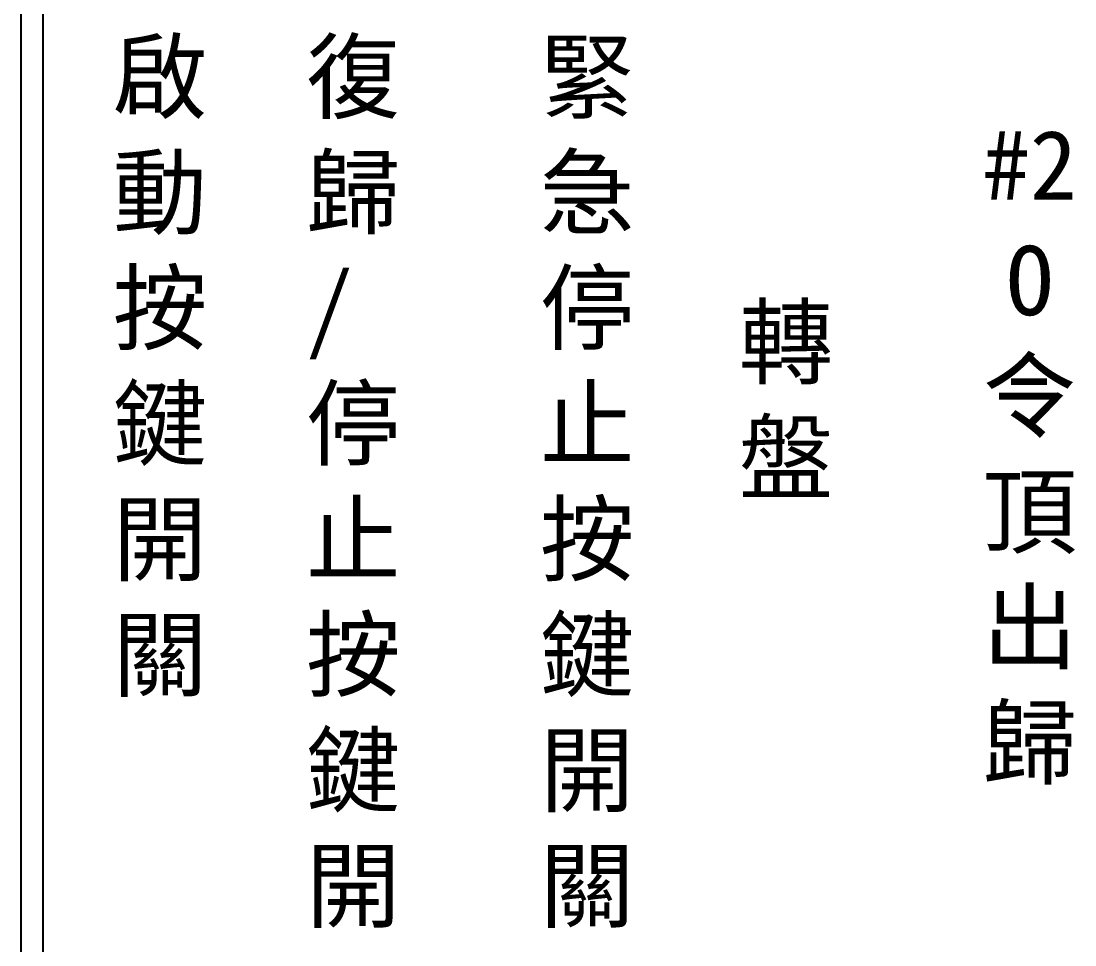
# Model space of a CAD drawing. Extents: x 325 to 612, y 3 to 207.
# Drawn here: x 325.3 to 384.6, y 46.4 to 98.4 of the extents above; entities that cross this region are included whole.
import ezdxf

# ---------------------------------------------------------------- set-up
doc = ezdxf.new("R2010")
doc.units = 0
doc.layers.add('圖框層', color=7, linetype='CONTINUOUS')
doc.layers.add('標尺寸層', color=3, linetype='CONTINUOUS')
doc.styles.add('CNS', font='romanc.shx', dxfattribs={"bigfont": 'chineset.shx'})

msp = doc.modelspace()

# ---------------------------------------------------------------- linework, layer by layer
at = {"layer": '圖框層', "color": 7}
for p, q in [((325.319, 3), (325.319, 206.969)), ((326.569, 4.25), (326.569, 205.719))]:
    msp.add_line(p, q, dxfattribs=at)

# ---------------------------------------------------------------- texts
at = {"layer": '標尺寸層', "color": 7, "char_height": 3.9, "width": 4.96081, "style": 'CNS'}
for s, insert, attachment_point in [('{\\fDFKai-SB|b0|i0|c136|p65;啟動按鍵開關}', (330.478, 97.234), 1), ('{\\fDFKai-SB|b0|i0|c136|p65;復歸\\P/\\P停止按鍵開關}', (341.358, 97.234), 1), ('{\\fDFKai-SB|b0|i0|c136|p65;緊急停止按鍵開關}', (354.527, 97.234), 1), ('{\\fDFKai-SB|b0|i0|c136|p65;#\\H1X;2\\H1X;\\PO\\P令頂出歸}', (382.11, 73.868), 5), ('{\\fDFKai-SB|b0|i0|c136|p65;轉盤}', (368.385, 76.973), 5)]:
    msp.add_mtext(s, dxfattribs=dict(at, insert=insert, attachment_point=attachment_point))

doc.saveas('drawing.dxf')
